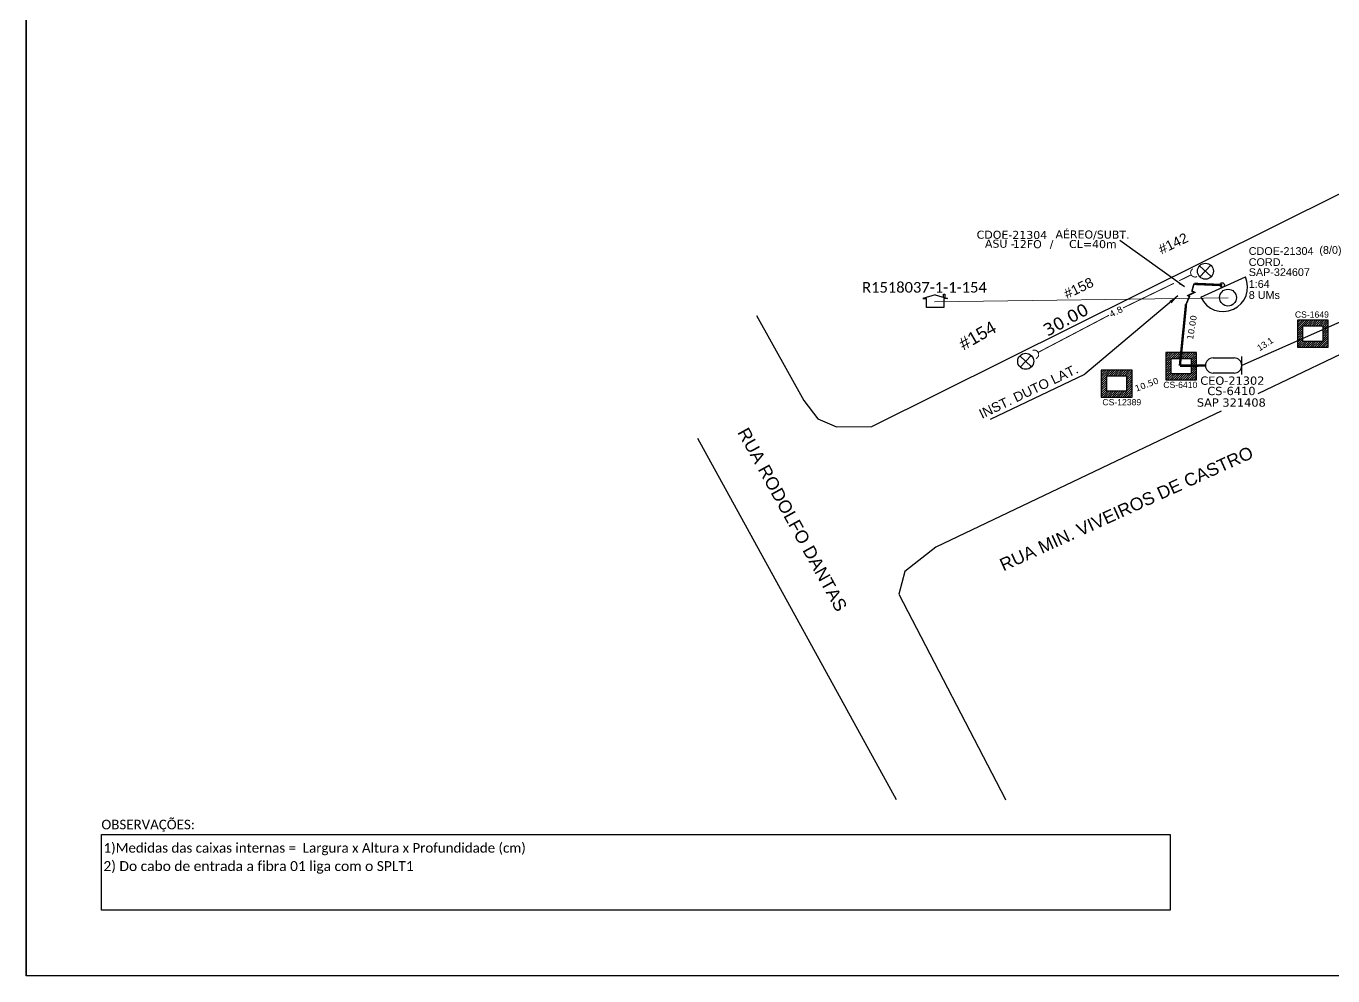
# Model space of a CAD drawing. Extents: x -4 to 837, y 1 to 595.
# Drawn here: x -3.8 to 405, y 1.3 to 298.3 of the extents above; entities that cross this region are included whole.
import ezdxf
from ezdxf.enums import TextEntityAlignment as Align

# ---------------------------------------------------------------- set-up
doc = ezdxf.new("R2010")
doc.units = 0
for name, color, linetype in [('10.1-Caixas Subterrâneas', 5, 'Continuous'), ('20.4-CEOS', 1, 'Continuous'), ('20.5-CEO', 1, 'Continuous'), ('CAP a instalar', 1, 'Continuous'), ('celulas gpon', 7, 'Continuous'), ('Cordoalha', 7, 'Continuous'), ('FOLHAS', 7, 'Continuous'), ('label_cabos', 7, 'Continuous'), ('Legenda', 1, 'Continuous'), ('MUB', 252, 'Continuous'), ('surveys', 7, 'Continuous'), ('surveys legendas', 7, 'Continuous')]:
    doc.layers.add(name, color=color, linetype=linetype)
doc.layers.add("20.0-LEGENDA DOS CDO'S", color=1, linetype='Continuous', lineweight=0)
doc.layers.add('DROP DE CLIENTE', color=140, linetype='Continuous', plot=False)
doc.layers.add('EXTRA', color=50, linetype='Continuous', plot=False)
doc.styles.add('ARIAL', font='arial.ttf')
doc.styles.add('MtXpl_Calibri', font='calibri.ttf')
doc.styles.add('ROMANS', font='arial.ttf')
doc.styles.add('siredit', font='verdana.ttf')
doc.styles.add('TELEMAR-RJ', font='arial.ttf')
doc.styles.add('WMF-Calibri0', font='calibri.ttf')
doc.linetypes.add('FENCELINE1', pattern='A,0.25,-0.1,[133,ltypeshp.shx,S=0.1,R=0,X=-0.1,Y=0],-0.1,1', length=1.45)
doc.dimstyles.new('CC', dxfattribs={"dimtxt": 0.8, "dimasz": 2, "dimexe": 0.18, "dimexo": 0.0625, "dimgap": 0.09, "dimtad": 0, "dimdec": 0, "dimrnd": 1, "dimzin": 0, "dimdsep": 46, "dimtxsty": 'siredit', "dimblk": 'NONE', "dimcen": 0, "dimse1": 1, "dimse2": 1, "dimsd1": 1, "dimsd2": 1, "dimclrt": 7, "dimadec": 0, "dimazin": 0, "dimtfac": 1, "dimtdec": 0, "dimtofl": 0, "dimtmove": 0, "dimatfit": 3, "dimfxl": 0, "dimtolj": 1, "dimtzin": 0, "dimarcsym": 0})

# ---------------------------------------------------------------- blocks, each defined once
blk = doc.blocks.new('*X20')
at = {"color": 0, "linetype": 'Continuous'}
for p, q in [((-1.25, 0.34099), (-0.49099, 1.1)), ((-1.25, 0.517767), (-0.667767, 1.1)), ((-1.25, 0.694544), (-0.844544, 1.1)), ((-1.25, 0.87132), (-1.02132, 1.1)), ((-1.25, 1.048097), (-1.198097, 1.1)), ((-0.789214, 0.625), (-0.314214, 1.1)), ((-0.612437, 0.625), (-0.137437, 1.1)), ((-0.43566, 0.625), (0.03934, 1.1)), ((-0.258883, 0.625), (0.216117, 1.1)), ((-0.082107, 0.625), (0.392893, 1.1)), ((0.09467, 0.625), (0.56967, 1.1)), ((0.271447, 0.625), (0.746447, 1.1)), ((0.448223, 0.625), (0.923223, 1.1)), ((0.625, 0.625), (1.1, 1.1)), ((0.801777, 0.625), (1.25, 1.073223)), ((-1.25, 0.164214), (-0.8035, 0.610714)), ((-1.25, -0.012563), (-0.8035, 0.433937)), ((-1.25, -0.18934), (-0.8035, 0.25716)), ((-1.25, -0.366117), (-0.8035, 0.080383)), ((0.8035, 0.449947), (1.25, 0.896447)), ((0.8035, 0.27317), (1.25, 0.71967)), ((0.8035, 0.096393), (1.25, 0.542893)), ((0.8035, -0.080383), (1.25, 0.366117)), ((0.8035, -0.25716), (1.25, 0.18934)), ((0.8035, -0.433937), (1.25, 0.012563)), ((-1.25, -0.542893), (-0.8035, -0.096393)), ((-1.25, -0.71967), (-0.8035, -0.27317)), ((-1.25, -0.896447), (-0.8035, -0.449947)), ((-1.25, -1.073223), (-0.801777, -0.625)), ((-1.1, -1.1), (-0.625, -0.625)), ((-0.923223, -1.1), (-0.448223, -0.625)), ((-0.746447, -1.1), (-0.271447, -0.625)), ((-0.56967, -1.1), (-0.09467, -0.625)), ((-0.392893, -1.1), (0.082107, -0.625)), ((-0.216117, -1.1), (0.258883, -0.625)), ((-0.03934, -1.1), (0.43566, -0.625)), ((0.137437, -1.1), (0.612437, -0.625)), ((0.314214, -1.1), (0.789214, -0.625)), ((0.49099, -1.1), (1.25, -0.34099)), ((0.667767, -1.1), (1.25, -0.517767)), ((0.8035, -0.610714), (1.25, -0.164214)), ((0.844544, -1.1), (1.25, -0.694544)), ((1.02132, -1.1), (1.25, -0.87132)), ((1.198097, -1.1), (1.25, -1.048097))]:
    blk.add_line(p, q, dxfattribs=at)
blk = doc.blocks.new('MANHOLE_MQ')
at = {"color": 0, "linetype": 'Continuous'}
for p, q in [((0.00000623, 0.00000569), (-0.00000627, 0.00000569)), ((-0.00000627, 0.00000569), (-0.00000627, -0.00000531)), ((0.00000623, -0.00000531), (0.00000623, 0.00000569)), ((-0.00000404, 0.00000331), (0.00000399, 0.00000331)), ((-0.00000404, -0.00000294), (-0.00000404, 0.00000331)), ((0.00000399, 0.00000331), (0.00000399, -0.00000294)), ((0.00000399, -0.00000294), (-0.00000404, -0.00000294)), ((0.00000399, -0.00000294), (0.00000399, -0.00000294)), ((-0.00000627, -0.00000531), (0.00000623, -0.00000531))]:
    blk.add_line(p, q, dxfattribs=at)
at = {"color": 0, "linetype": 'Continuous', "xscale": 5e-06, "yscale": 5e-06, "zscale": 1e-05}
blk.add_blockref('*X20', (-0.00000002, 0.00000019), dxfattribs=at)
blk = doc.blocks.new('LEGENDA DOS CABOS')
at = {"layer": 'EXTRA', "color": 0, "style": 'siredit'}
for tag, p in [('ID', (4.6, 0.97)), ('XX', (9.03, 0.97))]:
    blk.add_attdef(tag, text='', height=0.48, rotation=359.69, dxfattribs=at).set_placement(p, align=Align.MIDDLE_CENTER)
at = {"layer": 'Legenda', "color": 0, "style": 'siredit'}
for tag, p in [('TIPO_CABO', (1.31, 0)), ('CABO', (4.69, -0.05)), ('/', (6.81, -0.05)), ('METROS', (10.03, -0.05))]:
    blk.add_attdef(tag, text='', height=0.8, rotation=359.69, dxfattribs=at).set_placement(p, align=Align.MIDDLE_CENTER)
blk = doc.blocks.new('_None')
blk = doc.blocks.new('LVLV')
for p, q in [((0.0000169, 0.0000264), (0.0000195, 0.0000264)), ((0.0000169, 0.0000205), (0.0000169, 0.0000264)), ((0.0000195, 0.0000264), (0.0000195, 0.0000198)), ((0, 0.0000254), (-0.0000251, 0.000018)), ((-0.0000251, 0.000018), (-0.0000173, 0.000018)), ((-0.0000172, 0), (-0.0000172, 0.0000179)), ((0.0000172, 0), (-0.0000172, 0)), ((0, 0.0000254), (0.0000251, 0.000018)), ((0.0000251, 0.000018), (0.0000172, 0.000018)), ((0.0000172, 0.000018), (0.0000172, 0))]:
    blk.add_line(p, q)

msp = doc.modelspace()

# ---------------------------------------------------------------- linework, layer by layer
msp.add_line((-3.83, 595.26), (-3.83, 1.26))
at = {"color": 1}
for p, q in [((363.33, 223.35), (366.99, 219.92)), ((366.87, 223.46), (363.45, 219.81)), ((363.74, 213.46), (377.64, 219.85)), ((307.08, 195.15), (310.73, 191.73)), ((310.62, 195.27), (307.19, 191.61))]:
    msp.add_line(p, q, dxfattribs=at)
at = {"color": 7}
msp.add_lwpolyline([(-3.83, 595.26), (837.17, 595.26), (837.17, 1.26), (-3.83, 1.26)], close=True, dxfattribs=at)
at = {"color": 0}
msp.add_lwpolyline([(19.73, 45.46), (354.16, 45.46), (354.16, 21.75), (19.73, 21.75)], close=True, dxfattribs=at)
at = {"color": 1}
for centre, radius in [((365.16, 221.63), 2.5), ((370.39, 217.29), 0.708), ((372.21, 213.35), 2.64), ((308.91, 193.44), 2.5)]:
    msp.add_circle(centre, radius, dxfattribs=at)
msp.add_arc((370.69, 216.65), 7.65, 204.6845, 24.6845, dxfattribs=at)
at = {"layer": '20.5-CEO', "color": 5}
for p, q in [((367.52, 194.49), (374.13, 194.49)), ((374.13, 189.77), (367.52, 189.77))]:
    msp.add_line(p, q, dxfattribs=at)
msp.add_lwpolyline([(376.49, 189.28), (376.49, 194.97)], dxfattribs=at)
for centre, start, end in [((367.52, 192.13), 90, 270), ((374.13, 192.13), 270, 90)]:
    msp.add_arc(centre, 2.36, start, end, dxfattribs=at)
at = {"layer": 'CAP a instalar', "color": 7, "linetype": 'Continuous', "ltscale": 7}
msp.add_line((410.71, 207.27), (376.49, 192.13), dxfattribs=at)
at = {"layer": 'CAP a instalar', "color": 5, "ltscale": 5, "const_width": 0.501}
msp.add_lwpolyline([(361.58, 217.76), (360.94, 215.43), (361.75, 215), (359.71, 214), (360.15, 213.68), (359.08, 211.24)], dxfattribs=at)
at = {"layer": 'CAP a instalar', "color": 1, "linetype": 'FENCELINE1', "ltscale": 7, "const_width": 0.751}
for points in [[(361.68, 217.66), (370.39, 217.29)], [(357.15, 192.07), (357.15, 192.07), (359.08, 211.24)], [(357.15, 192.07), (365.16, 192.1)]]:
    msp.add_lwpolyline(points, dxfattribs=at)
at = {"layer": 'Cordoalha', "const_width": 0.3}
for points in [[(361.24, 222.39, 1), (362.56, 219.96)], [(312.13, 194.3, 1), (311.04, 196.85)]]:
    msp.add_lwpolyline(points, format="xyb", dxfattribs=at)
for points in [[(339.36, 210.13), (355.25, 217.82)], [(356.93, 218.63), (360.7, 220.48)], [(312.81, 196.23), (334.96, 207.84)]]:
    msp.add_lwpolyline(points, dxfattribs=at)
at = {"layer": 'DROP DE CLIENTE', "lineweight": 0}
msp.add_lwpolyline([(280.33, 212), (372.29, 213.34)], dxfattribs=at)
at = {"layer": 'label_cabos', "color": 2}
msp.add_lwpolyline([(297.89, 175.33), (327.42, 189.45)], dxfattribs=at)
at = {"layer": 'MUB', "color": 0}
for points in [[(224.64, 207.75), (239.45, 181.16), (243.83, 175.44), (249.69, 172.93), (260.74, 173.03), (407.93, 246.19), (489.58, 283.67)], [(559.74, 203.79), (532.18, 252.12), (528.69, 252.25), (522.97, 250.85), (381.5, 183.3)], [(370.1, 177.89), (348.39, 167.57)], [(268.45, 56.27), (206.33, 169.33)], [(348.39, 167.57), (280.82, 135.33), (271.14, 127.76), (269.21, 120.61), (302.47, 56.58), (302.63, 56.27)]]:
    msp.add_lwpolyline(points, dxfattribs=at)

# ---------------------------------------------------------------- block references
at = {"layer": '10.1-Caixas Subterrâneas', "color": 30, "xscale": 771728.0034977678, "yscale": 771728.0034977678, "zscale": 771728.0034977678, "rotation": 180.0000000000633}
for p in [(398.73, 202.24), (357.53, 192.07), (337.35, 186.61)]:
    msp.add_blockref('MANHOLE_MQ', p, dxfattribs=at)
at = {"layer": 'label_cabos', "lineweight": 0}
ref = msp.add_blockref('LEGENDA DOS CABOS', (293.99, 228.91), dxfattribs=dict(at, xscale=2.504024694142545, yscale=2.504024694142545, zscale=2.504024694142545))
ref.add_attrib('ID', 'CDOE-21304', dxfattribs={"color": 0, "height": 2.504, "rotation": 359.69, "style": 'siredit'}).set_placement((304.61, 232.99), align=Align.MIDDLE_CENTER)
ref.add_attrib('CABO', '12FO', dxfattribs={"color": 0, "height": 2.504, "rotation": 359.69, "style": 'siredit'}).set_placement((309.42, 230.1), align=Align.MIDDLE_CENTER)
ref.add_attrib('METROS', 'CL=40m', dxfattribs={"color": 0, "height": 2.504, "rotation": 359.69, "style": 'siredit'}).set_placement((329.94, 230.1), align=Align.MIDDLE_CENTER)
ref.add_attrib('XX', 'AÉREO/SUBT.', dxfattribs={"color": 0, "height": 2.504, "rotation": 359.69, "style": 'siredit'}).set_placement((329.82, 233.1), align=Align.MIDDLE_CENTER)
ref.add_attrib('/', '/', dxfattribs={"color": 0, "height": 2.5, "rotation": 359.69, "style": 'siredit'}).set_placement((317.01, 230.1), align=Align.MIDDLE_CENTER)
ref.add_attrib('TIPO_CABO', 'ASU -', dxfattribs={"color": 0, "height": 2.504, "rotation": 359.69, "style": 'siredit'}).set_placement((300.85, 230.22), align=Align.MIDDLE_CENTER)
at = {"layer": 'surveys', "color": 0, "xscale": 155722.3890531399, "yscale": 155722.3890531399, "zscale": 155722.3890531399}
msp.add_blockref('LVLV', (280.59, 210.32), dxfattribs=at)

# ---------------------------------------------------------------- texts
at = {"color": 1, "style": 'WMF-Calibri0'}
msp.add_text('R1518037-1-1-154', height=3.3169, dxfattribs=at).set_placement((257.74, 214.92))
for s, style, p in [('OBSERVAÇÕES:', 'WMF-Calibri0', (19.71, 47.08)), ('1)Medidas das caixas internas =  Largura x Altura x Profundidade (cm)', 'MtXpl_Calibri', (20.4, 39.78))]:
    msp.add_text(s, height=3, dxfattribs=dict(style=style)).set_placement(p)
at = {"color": 7, "insert": (20.35, 37.14), "char_height": 3.1049, "width": 511.413, "attachment_point": 1, "style": 'WMF-Calibri0'}
msp.add_mtext('2) Do cabo de entrada a fibra 01 liga com o SPLT1', dxfattribs=at)
at = {"layer": '10.1-Caixas Subterrâneas', "color": 30, "style": 'ARIAL'}
for s, p in [('CS-1649', (393.14, 207.11)), ('CS-6410', (351.97, 185.11)), ('CS-12389', (332.91, 179.7))]:
    msp.add_text(s, height=1.931, dxfattribs=at).set_placement(p)
at = {"layer": "20.0-LEGENDA DOS CDO'S", "color": 1, "style": 'ARIAL'}
for s, p in [('CDOE-21304', (378.7, 226.72)), ('CORD.', (378.7, 223.26)), ('SAP-324607', (378.7, 220.12)), ('1:64', (378.7, 216.42)), ('8 UMs', (378.71, 212.97))]:
    msp.add_text(s, height=2.416, dxfattribs=at).set_placement(p)
msp.add_text('        (8/0)', height=2.4162, dxfattribs=at).set_placement((400.52, 227.06), align=Align.CENTER)
at = {"layer": '20.4-CEOS', "color": 7, "style": 'siredit'}
msp.add_text('CEO-21302', height=2.585, dxfattribs=at).set_placement((373.57, 188.69), align=Align.TOP_CENTER)
at = {"layer": '20.5-CEO', "color": 7, "style": 'siredit'}
for s, p in [('CS-6410', (373.28, 185.47)), ('SAP 321408', (373.26, 181.85))]:
    msp.add_text(s, height=2.596, dxfattribs=at).set_placement(p, align=Align.TOP_CENTER)
at = {"layer": 'celulas gpon', "color": 3, "style": 'siredit'}
for s, height, rotation, p in [('30.00', 3.871, 28.9247, (315.73, 201.12)), ('10.00', 1.961, 80.9114, (361.26, 200.08)), ('10.50', 1.961, 21.0082, (343.54, 183.9))]:
    msp.add_text(s, height=height, rotation=rotation, dxfattribs=at).set_placement(p)
at = {"layer": 'Cordoalha', "style": 'siredit'}
msp.add_text('4.8', height=2, rotation=27.5987, dxfattribs=at).set_placement((335.7, 207.06))
at = {"layer": 'FOLHAS', "color": 3, "style": 'TELEMAR-RJ'}
msp.add_text('13.1', height=1.979, rotation=32.9906, dxfattribs=at).set_placement((383.82, 198.83), align=Align.MIDDLE)
at = {"layer": 'MUB', "color": 0, "style": 'ROMANS'}
for s, height, rotation, p in [('#142', 3.096, 25.7147, (355.07, 230.3)), ('#158', 3.096, 25.7147, (325.49, 216.37)), ('#154', 3.959, 29.9327, (293.83, 201.5))]:
    msp.add_text(s, height=height, rotation=rotation, dxfattribs=at).set_placement(p, align=Align.MIDDLE_CENTER)
at = {"layer": 'MUB', "color": 0, "style": 'ARIAL'}
msp.add_text('RUA RODOLFO DANTAS', height=3.9587, rotation=298.9219, dxfattribs=at).set_placement((218.6, 171.25))
at = {"layer": 'MUB', "color": 7, "style": 'ARIAL'}
msp.add_text('RUA MIN. VIVEIROS DE CASTRO', height=3.9587, rotation=24.444, dxfattribs=at).set_placement((301.93, 127.73))
at = {"layer": 'surveys legendas', "color": 2, "style": 'ARIAL'}
msp.add_text('INST. DUTO LAT.', height=3, rotation=25.552, dxfattribs=at).set_placement((295.23, 175.42))

# ---------------------------------------------------------------- leaders
at = {"layer": 'label_cabos'}
msp.add_leader([(358.56, 216.72), (338.39, 231.18)], dimstyle='CC', override={"dimgap": 0.09, "dimtad": 0}, dxfattribs=at)
at = {"layer": 'label_cabos', "color": 2}
msp.add_leader([(356.53, 213.89), (327.42, 189.45)], dimstyle='CC', override={"dimasz": 3}, dxfattribs=at)

doc.saveas('drawing.dxf')
